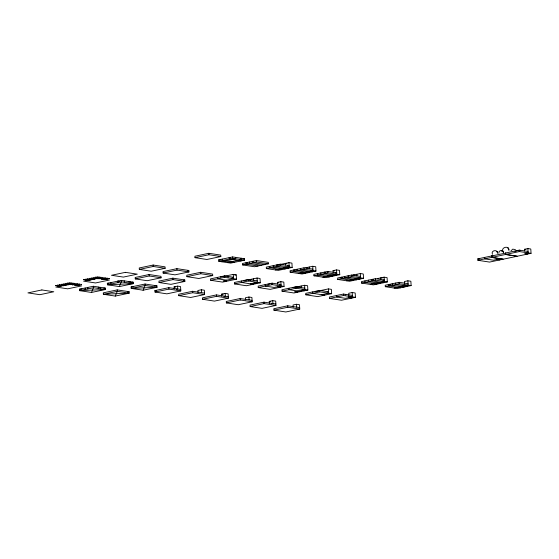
<?xml version="1.0" encoding="UTF-8"?>
<svg xmlns="http://www.w3.org/2000/svg" width="559" height="559" viewBox="0 0 559 559"><rect width="100%" height="100%" fill="white"/><g stroke="black" fill="none" stroke-linecap="round" stroke-linejoin="round"><path stroke-width="0.84" d="M61.609 285.656L62.245 284.168L61.259 284.377L60.449 286.271L61.294 286.397M62.405 285.887L63.23 283.958L64.215 283.748L63.286 285.928M64.369 285.488L65.2 283.546L66.179 283.336L65.263 285.481M66.165 285.474L67.164 283.127L68.149 282.924L67.248 285.041M68.156 285.006L69.134 282.714L70.05 282.672L69.393 284.203M70.287 284.217L70.888 282.805L71.727 282.931L71.063 284.496M71.957 284.489L72.572 283.057L73.411 283.189L72.579 285.132M73.634 284.769L74.256 283.315L75.095 283.441L74.27 285.369M75.297 285.062L75.933 283.574L76.779 283.699L75.968 285.593M88.294 280.401L89.105 278.508L90.09 278.298L89.133 280.527M89.978 280.653L91.075 278.089L92.053 277.886L91.124 280.059M92.214 279.619L93.039 277.676L94.024 277.467L93.416 278.899M94.01 279.605L95.009 277.257L95.994 277.054L95.086 279.179M96.323 278.375L96.98 276.845L97.888 276.803L97.238 278.333M85.234 289.45L85.15 288.011L79.497 289.199L79.581 290.645L91.473 292.455L93.5 287.71L93.416 286.264L87.763 287.459L87.847 288.898M98.125 278.347L98.733 276.936L99.572 277.061L98.908 278.627M99.802 278.62L100.41 277.187L101.256 277.32L100.704 278.613M101.479 278.899L102.094 277.446L102.94 277.578L102.115 279.5M103.142 279.193L103.778 277.704L104.617 277.83L103.813 279.724M115.259 296.081L117.292 291.337L117.201 289.897L103.282 292.832L103.366 294.272L115.259 296.081L129.185 293.147L129.094 291.707L117.201 289.897M110.906 284.042L110.822 282.595L107.335 283.329L107.426 284.776L119.319 286.585L121.345 281.841L121.261 280.401L110.822 282.658M143.104 290.212L145.13 285.467L145.047 284.028L131.127 286.963L131.211 288.402L143.104 290.212L157.023 287.277L156.939 285.838L145.047 284.028M492.36 255.763L491.745 255.896L491.829 257.371L503.484 259.145L517.131 256.267L505.476 254.492L491.829 257.371M511.017 250.837L512.771 249.146L515.426 249.593M268.662 284.252L269.62 283.909M514.867 251.298L516.879 250.837M501.437 251.096L502.89 250.663M220.386 277.061L223.963 276.3M96.127 278.648L100.082 278.696M292.888 287.606L295.075 287.144M153.159 265.036L139.24 267.971L139.324 269.41L151.216 271.22L165.136 268.285L165.052 266.846L153.159 265.036L153.243 266.475L165.136 268.285M208.842 253.297L194.923 256.232L195.007 257.671L206.9 259.481L220.826 256.553L220.735 255.107L208.842 253.297L208.926 254.736L220.826 256.553M139.324 269.41L153.243 266.475M195.007 257.671L208.926 254.736M101.249 278.976L102.884 278.627L97.972 278.033A2.886 0.517 -3.4 0 0 97.021 278.068L93.807 278.78L94.646 279.207M149.099 274.532L135.18 277.467L135.264 278.906L147.164 280.716L161.083 277.781L160.999 276.342L149.099 274.532L149.19 275.971L161.083 277.781M176.944 268.662L163.025 271.597L163.109 273.037L175.002 274.846L188.928 271.919L188.837 270.472L176.944 268.662L177.028 270.102L188.928 271.919M218.709 259.858L232.635 256.923L244.528 258.733L244.611 260.18L230.692 263.114L218.793 261.298L218.709 259.858L220.197 260.082M85.157 288.067L87.763 287.515M135.264 278.906L149.19 275.971M163.109 273.037L177.028 270.102M218.793 261.298L232.719 258.363L244.611 260.18M98.859 287.682L100.48 287.347L105.309 288.081L105.392 289.52L91.473 292.455M221.769 261.752L235.688 258.817L235.605 257.378M128.787 282.05L130.177 281.757L130.268 283.196M240.16 258.579L241.551 258.286L241.635 259.725L227.716 262.66M131.763 282.505L133.154 282.211L133.238 283.651L119.319 286.585M187.447 270.766L188.837 270.472M243.13 259.027L244.528 258.733M172.892 278.158L158.966 281.093L159.056 282.533L170.949 284.349L184.868 281.415L184.784 279.968L172.892 278.158L172.976 279.598L184.868 281.415M200.73 272.289L186.811 275.224L186.895 276.663L198.787 278.48L212.713 275.545L212.63 274.099L200.73 272.289L200.821 273.728L212.713 275.545M256.42 260.55L242.494 263.485L242.585 264.924L254.478 266.741L268.397 263.806L268.313 262.367L256.42 260.55L256.504 261.989L268.397 263.806M159.056 282.533L172.976 279.598M186.895 276.663L200.821 273.728M242.585 264.924L256.504 261.989M127.459 292.057L129.094 291.707L127.487 291.777M183.394 280.262L184.784 279.968M174.233 289.024L174.101 286.865L177.58 286.131L180.557 286.585L180.816 290.911L166.889 293.845L154.997 292.029L154.913 290.589L168.832 287.654L180.725 289.464M232.048 277.571L233.438 277.278L224.522 275.915L210.596 278.85L210.687 280.29L222.58 282.106L236.499 279.172L236.24 274.846L233.271 274.392L223.523 276.446M287.731 265.832L289.129 265.539L280.206 264.176L266.287 267.111L266.37 268.551L278.263 270.367L292.182 267.433L291.931 263.107L288.954 262.653L279.214 264.707M234.85 275.14L236.24 274.846M154.997 292.029L168.923 289.094L180.816 290.911M210.687 280.29L224.606 277.355L236.499 279.172M266.37 268.551L280.29 265.616L292.182 267.433M176.364 289.303L177.755 289.01L177.58 286.131M275.294 269.913L289.213 266.978L288.954 262.653M204.517 293.098L192.624 291.281L178.698 294.216L178.789 295.655L190.682 297.472L204.601 294.537L204.342 290.212L201.373 289.758L197.893 290.491L198.019 292.65M257.231 280.904L248.308 279.542L234.389 282.477L234.473 283.916L246.365 285.733L260.284 282.798L260.033 278.473L257.056 278.019L250.097 279.486L251.585 279.717M312.914 269.165L303.991 267.803L290.072 270.738L290.156 272.177L302.049 273.994L315.975 271.059L315.716 266.734L312.74 266.28L305.78 267.747L307.268 267.978M247.462 279.884L243.871 280.639L244.458 280.73M178.789 295.655L192.708 292.72L204.601 294.537M234.473 283.916L248.392 280.981L260.284 282.798M290.156 272.177L304.082 269.249L315.975 271.059M250.355 283.811L257.315 282.344L257.056 278.019M299.079 273.54L312.998 270.605L312.74 266.28M228.303 296.724L216.41 294.907L202.491 297.842L202.575 299.282L214.467 301.098L228.386 298.164L228.135 293.838L225.158 293.384L221.678 294.118L221.804 296.284M279.626 284.824L281.016 284.531L272.093 283.168L258.174 286.103L258.258 287.543L270.151 289.359L284.077 286.425L283.818 282.099L280.842 281.645L277.362 282.379L277.467 284.112M335.309 273.085L336.7 272.792L327.784 271.429L313.858 274.364L313.948 275.811L325.841 277.62L339.76 274.686L339.502 270.367L336.532 269.913L333.052 270.647L333.15 272.373M202.575 299.282L216.494 296.347L228.386 298.164M258.258 287.543L272.184 284.615L284.077 286.425M313.948 275.811L327.867 272.876L339.76 274.686M223.935 296.563L225.333 296.27L225.158 293.384M322.864 277.166L336.791 274.231L336.532 269.913M252.088 300.351L240.195 298.534L226.276 301.469L226.36 302.908L238.253 304.725L252.179 301.79L251.92 297.465L248.944 297.011L245.464 297.744L245.597 299.91M304.802 288.158L295.886 286.795L281.96 289.73L282.043 291.176L293.943 292.986L307.862 290.051L307.604 285.726L304.634 285.279L296.277 287.04M360.492 276.419L351.569 275.063L337.65 277.998L337.734 279.437L349.627 281.247L363.546 278.312L363.294 273.994L360.317 273.54L351.967 275.301M293.699 287.668L295.04 287.382M226.36 302.908L240.279 299.973L252.179 301.79M282.043 291.176L295.97 288.241L307.862 290.051M337.734 279.437L351.653 276.502L363.546 278.312M346.65 280.793L360.576 277.858L360.317 273.54M275.88 303.977L263.981 302.16L250.062 305.095L250.146 306.542L262.045 308.351L275.964 305.417L275.706 301.091L272.736 300.644L269.256 301.378L269.382 303.537M327.197 292.077L328.587 291.784L319.671 290.428L305.752 293.363L305.836 294.803L317.729 296.612L331.648 293.678L331.396 289.359L328.419 288.905L321.46 290.373M382.887 280.339L384.278 280.045L375.355 278.689L361.435 281.624L361.519 283.064L373.412 284.873L387.338 281.946L387.08 277.62L384.103 277.166L377.143 278.634M315.234 291.525L319.762 290.911M250.146 306.542L264.072 303.607L275.964 305.417M305.836 294.803L319.755 291.868L331.648 293.678M361.519 283.064L375.438 280.129L387.338 281.946M477.91 260.298L491.55 257.426L503.205 259.201L489.565 262.08L477.91 260.298L477.819 258.859L491.466 255.987L493.052 256.225M491.745 255.924L505.797 253.087M528.052 251.452L519.311 250.118L505.664 252.989L505.748 254.436L517.41 256.211L531.05 253.332L530.791 249.014L527.878 248.566L524.468 249.286L524.573 251.012M271.513 303.817L272.904 303.523L272.736 300.644M505.748 254.436L519.395 251.557L531.05 253.332M321.718 294.691L328.678 293.223L328.419 288.905M370.442 284.426L384.361 281.491L384.103 277.166M500.291 258.761L493.471 260.194L484.73 258.866L484.646 257.419M299.666 307.604L287.773 305.794L273.847 308.722L273.938 310.168L285.831 311.978L299.75 309.043L299.491 304.725L296.522 304.271L293.042 305.004L293.168 307.164M352.38 295.411L343.457 294.055L329.537 296.99L329.621 298.429L341.514 300.239L355.44 297.311L355.182 292.986L352.205 292.532L348.725 293.265L348.984 297.591L351.953 298.038M408.063 283.679L399.147 282.316L385.221 285.251L385.305 286.69L397.204 288.507L411.124 285.572L410.865 281.247L407.895 280.793L404.416 281.526L404.667 285.852M273.938 310.168L287.857 307.233L299.75 309.043M329.621 298.429L343.54 295.494L355.44 297.311M385.305 286.69L399.231 283.755L411.124 285.572M394.228 288.053L408.147 285.118L407.895 280.793M517.529 250.718L520.289 250.698M271.164 283.699L272.401 283.686M108.949 283.259L107.335 283.329L108.823 283.56M131.54 282.281L133.154 282.211L121.261 280.401M79.497 289.199L81.914 289.094M103.695 288.151L105.309 288.081M131.127 286.963L133.545 286.858M154.522 285.942L156.939 285.838M268.46 284.252L267.873 284.238M228.582 276.991L228.421 276.978A2.04 0.363 -3.4 0 0 227.744 276.957M524.468 249.286L525.928 249.51M527.64 254.052L524.726 253.611L528.136 252.892L527.878 248.566M496.881 259.481L499.795 259.921M477.819 258.859L479.412 259.103M286.963 263.617L285.474 263.387L285.579 265.12M333.052 270.647L334.534 270.87M382.111 278.123L380.623 277.9L380.728 279.626M353.358 275.007L354.846 275.231M230.636 257.881L229.148 257.657L229.239 259.096L241.132 260.913M278.347 265.162L276.726 264.91L276.81 266.35L288.703 268.166M325.925 272.415L324.304 272.163L324.388 273.61L336.28 275.419M373.496 279.668L371.875 279.423L371.959 280.863L383.858 282.679M264.917 264.54L253.024 262.723L252.941 261.284M312.495 271.793L300.602 269.983L300.511 268.537M360.066 279.046L348.173 277.236L348.089 275.797M407.644 286.306L395.751 284.489L395.66 283.05M247.679 263.01L245.981 262.751L246.065 264.19L257.958 266.007M295.173 270.256L293.552 270.004L293.636 271.45L305.535 273.26M342.751 277.509L341.13 277.264L341.214 278.703L353.106 280.513M390.322 284.762L388.701 284.517L388.791 285.956L400.684 287.773M261.437 265.273L249.545 263.457L249.461 262.017M285.223 268.9L273.33 267.083L273.246 265.644M309.015 272.526L297.115 270.717L297.032 269.27M332.801 276.153L320.908 274.343L320.817 272.897M356.586 279.779L344.693 277.97L344.61 276.53M380.372 283.413L368.479 281.596L368.395 280.157M404.164 287.04L392.271 285.223L392.18 283.783M234.172 262.381L222.279 260.564L222.189 259.124M281.743 269.634L269.85 267.817L269.766 266.377M329.321 276.887L317.428 275.077L317.337 273.63M376.892 284.147L364.999 282.33L364.915 280.891M277.362 282.379L278.85 282.609M297.674 286.746L299.156 286.97M249.566 280.206L250.502 280.345M296.892 287.424L297.521 287.515M345.078 294.768L345.804 294.879M253.835 283.078L256.805 283.532M277.62 286.704L280.597 287.158M301.406 290.331L304.382 290.785M226.563 280.185L217.647 278.822L217.563 277.383M253.325 284.265L241.432 282.449L241.348 281.009M300.903 291.518L289.01 289.709L288.919 288.262M324.688 295.145L312.795 293.335L312.712 291.896M226.06 281.373L223.083 280.918L233.529 278.717L233.271 274.392M297.423 292.252L294.446 291.798L304.886 289.597L304.634 285.279M174.101 286.865L175.589 287.088M221.678 294.118L223.167 294.348M269.256 301.378L270.738 301.601M117.865 282.575L117.781 281.135L119.263 281.359M117.781 281.191L119.27 281.415M154.913 290.589L156.611 290.848M93.416 286.264L98.251 287.005L98.335 288.444M98.251 287.06L100.48 287.403L100.564 288.786M502.988 251.41L503.261 251.829L502.199 250.712L500.354 250.621L499.117 251.578L498.81 253.269M503.526 252.395C499.425 247.875 509.214 244.444 508.914 250.467M503.156 251.585L503.421 252.242M492.444 254.296C490.46 250.25 497.992 249.007 497.552 253.409M519.311 250.118L519.395 251.557M505.385 253.052L505.476 254.492M491.466 255.987L491.55 257.426M399.147 282.316L399.231 283.755M375.355 278.689L375.438 280.129M356.838 274.273L356.942 275.999M351.569 275.063L351.653 276.502M352.205 292.532L352.463 296.857L345.504 298.324L336.581 296.962L336.497 295.522M343.457 294.055L343.54 295.494M327.784 271.429L327.867 272.876M319.671 290.428L319.755 291.868M309.26 267.013L309.365 268.746M303.991 267.803L304.082 269.249M301.154 286.012L301.252 287.738M295.886 286.795L295.97 288.241M296.522 304.271L296.689 307.15M287.773 305.794L287.857 307.233M280.206 264.176L280.29 265.616M280.842 281.645L281.1 285.97L274.141 287.438L265.218 286.075L265.134 284.636M272.093 283.168L272.184 284.615M263.981 302.16L264.072 303.607M253.576 278.752L253.681 280.485M248.308 279.542L248.392 280.981M248.944 297.011L249.118 299.897M240.195 298.534L240.279 299.973M232.635 256.923L232.719 258.363M224.522 275.915L224.606 277.355M216.41 294.907L216.494 296.347M201.373 289.758L201.54 292.643M192.624 291.281L192.708 292.72M168.832 287.654L168.923 289.094M124.231 280.849L124.322 282.295M56.34 285.411L55.704 285.544L56.34 285.411M57.325 285.202L57.088 285.754L57.926 285.887L58.304 284.999L57.325 285.202M59.289 284.79L58.772 286.012L59.61 286.138L60.274 284.58L59.289 284.79M77.617 283.832L76.953 285.39L77.939 285.181L78.456 283.958L77.617 283.832M79.301 284.084L78.917 284.971L80.14 284.217L79.301 284.084M80.978 284.342L81.523 284.426L80.978 284.342M84.178 279.542L83.55 279.675L84.178 279.542M85.164 279.332L84.933 279.884L85.772 280.017L86.149 279.13L85.164 279.332M87.134 278.92L86.61 280.143L87.456 280.269L88.119 278.71L87.134 278.92M105.462 277.963L104.792 279.521L105.777 279.311L106.301 278.089L105.462 277.963M107.139 278.214L106.762 279.102L107.985 278.347L107.139 278.214M108.823 278.473L109.361 278.557L108.823 278.473M41.869 289.946L27.95 292.881L39.843 294.698L53.762 291.763L41.869 289.946M69.714 284.084L55.795 287.012L67.688 288.828L81.607 285.894L69.714 284.084M97.559 278.214L83.633 281.149L95.533 282.959L109.452 280.024L97.559 278.214M125.398 272.345L111.479 275.28L123.371 277.089L137.297 274.155L125.398 272.345M93.5 287.71L79.581 290.645L105.392 289.52L93.5 287.71M121.345 281.841L107.426 284.776L133.238 283.651L121.345 281.841M117.292 291.337L103.366 294.272L129.185 293.147L117.292 291.337M145.13 285.467L131.211 288.402L157.023 287.277L145.13 285.467M508.236 248.259L508.012 247.937L508.599 248.832L508.236 248.259M496.972 251.522L497.279 252.011L496.972 251.522M508.809 249.377L508.459 248.503L508.809 249.377M497.461 252.472L497.161 251.732L497.461 252.472"/></g></svg>
